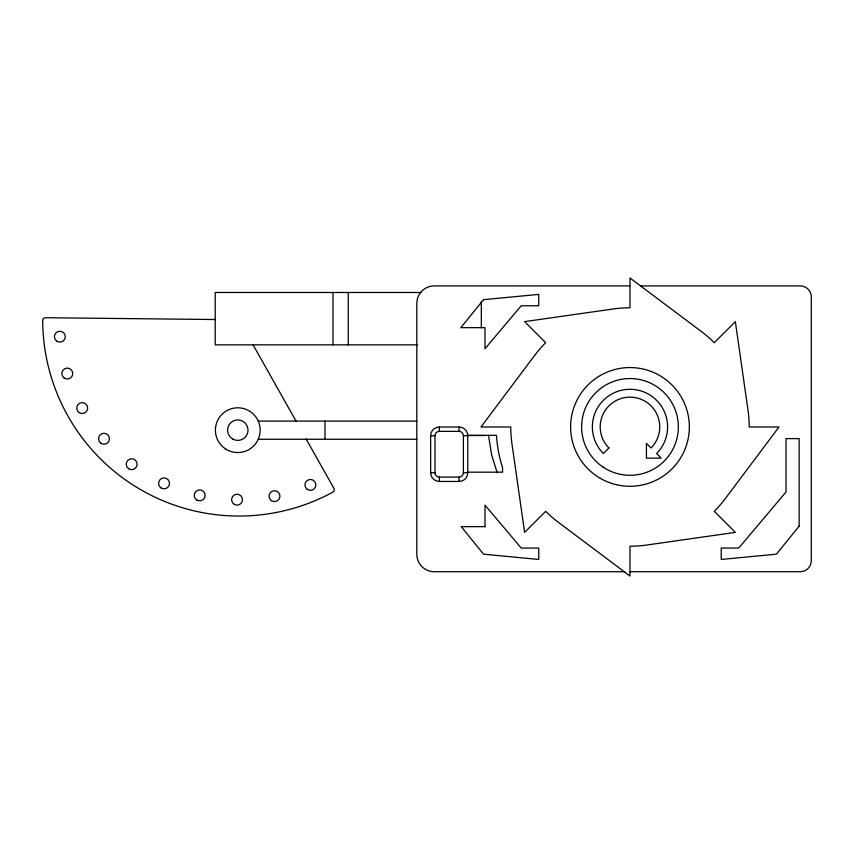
<?xml version="1.0" encoding="UTF-8"?>
<svg xmlns="http://www.w3.org/2000/svg" width="854" height="854" viewBox="0 0 854 854"><rect width="100%" height="100%" fill="white"/><g stroke="black" fill="none" stroke-linecap="round" stroke-linejoin="round"><path stroke-width="1.28" d="M629.91 285.898L434.27 285.898A17.454 17.454 0 0 0 416.816 303.341L416.816 554.257A17.454 17.454 0 0 0 434.27 571.71L624.594 571.71M640.564 285.898L800.305 285.898A10.995 10.995 0 0 1 811.3 296.882L811.3 560.715A10.995 10.995 0 0 1 800.305 571.71L629.91 571.71M421.46 292.484L215.208 292.484L215.208 344.845L417.467 344.845M258.25 421.086L416.688 421.086M439.372 427L459.046 427A8.721 8.721 0 0 1 467.768 435.721L467.768 472.732A8.721 8.721 0 0 1 459.046 481.453L439.372 481.453A8.721 8.721 0 0 1 430.651 472.732L430.651 435.721A8.721 8.721 0 0 1 439.372 427L439.372 431.366A4.366 4.366 0 0 0 435.006 435.721L435.006 472.732A4.366 4.366 0 0 0 439.372 477.087L459.046 477.087A4.366 4.366 0 0 0 463.402 472.732L463.402 435.721A4.366 4.366 0 0 0 459.046 431.366L439.372 431.366M468.376 435.348L496.473 435.348A133.768 133.768 0 0 0 502.558 467.661L502.558 472.177L468.376 472.177M467.181 435.519L485.008 435.519M430.662 435.721L435.006 435.721M463.402 435.721L467.746 435.721M258.25 439.266L416.688 439.266M430.662 472.732L435.006 472.732M463.402 472.732L467.746 472.732M252.88 344.482L296.327 421.62M306.052 438.881L333.946 488.392A2.722 2.722 0 0 1 332.868 492.128A196.271 196.271 0 0 1 42.7 320.463A2.722 2.722 0 0 1 45.454 317.72L214.589 319.524A2.722 2.722 0 0 0 215.528 319.364M497.188 472.796L491.68 455.107L488.477 435.262M481.336 301.654L481.336 327.829M459.046 427.021L459.046 431.366M459.046 477.087L459.046 481.432M439.372 477.087L439.372 481.432M348.272 292.484L348.272 344.845M333.007 292.484L333.007 344.845M325.022 421.086L325.022 439.266M534.604 355.467L480.962 427L510.767 427A119.218 119.218 0 0 0 511.962 443.856L524.612 532.373L545.685 511.3A119.218 119.218 0 0 0 558.452 522.37L629.974 576.023L629.974 546.218A119.218 119.218 0 0 0 646.841 545.012L735.347 532.373L714.275 511.3A119.218 119.218 0 0 0 725.356 498.533L778.997 427L749.193 427A119.218 119.218 0 0 0 747.997 410.144L735.347 321.627L714.275 342.7A119.218 119.218 0 0 0 701.508 331.63L629.974 277.977L629.974 307.782A119.218 119.218 0 0 0 613.119 308.988L524.612 321.627L545.685 342.7A119.218 119.218 0 0 0 534.604 355.467M483.588 299.647L460.818 327.658L485.008 327.658L485.008 348.71L521.228 305.775L538.746 305.775L538.746 294.395L483.588 299.647M799.141 526.171L776.371 554.193L721.214 559.445L721.214 548.065L738.731 548.065L786.011 492.021L786.011 438.614L799.141 438.614L799.141 526.171M608.923 447.976L603.372 453.527A37.629 37.629 0 0 1 603.372 400.312A37.629 37.629 0 0 1 656.587 400.312A37.629 37.629 0 0 1 656.587 453.527L661.199 458.139L646.425 458.139L646.425 443.365L651.036 447.976A29.783 29.783 0 0 0 651.036 405.863A29.783 29.783 0 0 0 608.923 405.863A29.783 29.783 0 0 0 608.923 447.976M485.008 526.662L461.213 526.662L483.588 554.193L538.746 559.445L538.746 548.065L521.228 548.065L485.008 505.12L485.008 526.662M600.298 478.325A59.364 59.364 0 0 0 689.338 426.915A59.364 59.364 0 0 0 600.298 375.504A59.364 59.364 0 0 0 600.298 478.325M602.871 466.978A48.368 48.368 0 0 0 678.225 430.373A48.368 48.368 0 0 0 608.849 383.414A48.368 48.368 0 0 0 602.871 466.978M232.683 439.031A10.227 10.227 0 0 0 248.012 430.17A10.227 10.227 0 0 0 232.683 421.321A10.227 10.227 0 0 0 232.683 439.031M225.637 448.969A22.375 22.375 0 0 0 260.139 431.302A22.375 22.375 0 0 0 227.591 410.251A22.375 22.375 0 0 0 225.637 448.969M196.794 499.974A5.455 5.455 0 0 0 205.141 495.555A5.455 5.455 0 0 0 197.146 490.538A5.455 5.455 0 0 0 196.794 499.974M161.075 487.922A5.455 5.455 0 0 0 169.498 483.642A5.455 5.455 0 0 0 161.577 478.496A5.455 5.455 0 0 0 161.075 487.922M128.676 468.75A5.455 5.455 0 0 0 137.12 464.523A5.455 5.455 0 0 0 129.242 459.324A5.455 5.455 0 0 0 128.676 468.75M100.975 443.279A5.455 5.455 0 0 0 109.44 439.084A5.455 5.455 0 0 0 101.573 433.853A5.455 5.455 0 0 0 100.975 443.279M79.176 412.61A5.455 5.455 0 0 0 87.652 408.436A5.455 5.455 0 0 0 79.806 403.184A5.455 5.455 0 0 0 79.176 412.61M64.21 378.066A5.455 5.455 0 0 0 72.718 373.956A5.455 5.455 0 0 0 64.904 368.65A5.455 5.455 0 0 0 64.21 378.066M56.716 341.141A5.455 5.455 0 0 0 65.278 337.17A5.455 5.455 0 0 0 57.56 331.736A5.455 5.455 0 0 0 56.716 341.141M307.344 489.427A5.455 5.455 0 0 0 315.831 485.285A5.455 5.455 0 0 0 307.995 480.012A5.455 5.455 0 0 0 307.344 489.427M271.412 500.636A5.455 5.455 0 0 0 279.931 496.58A5.455 5.455 0 0 0 272.159 491.221A5.455 5.455 0 0 0 271.412 500.636M234.284 504.372A5.455 5.455 0 0 0 242.504 499.739A5.455 5.455 0 0 0 234.38 494.936A5.455 5.455 0 0 0 234.284 504.372"/></g></svg>
